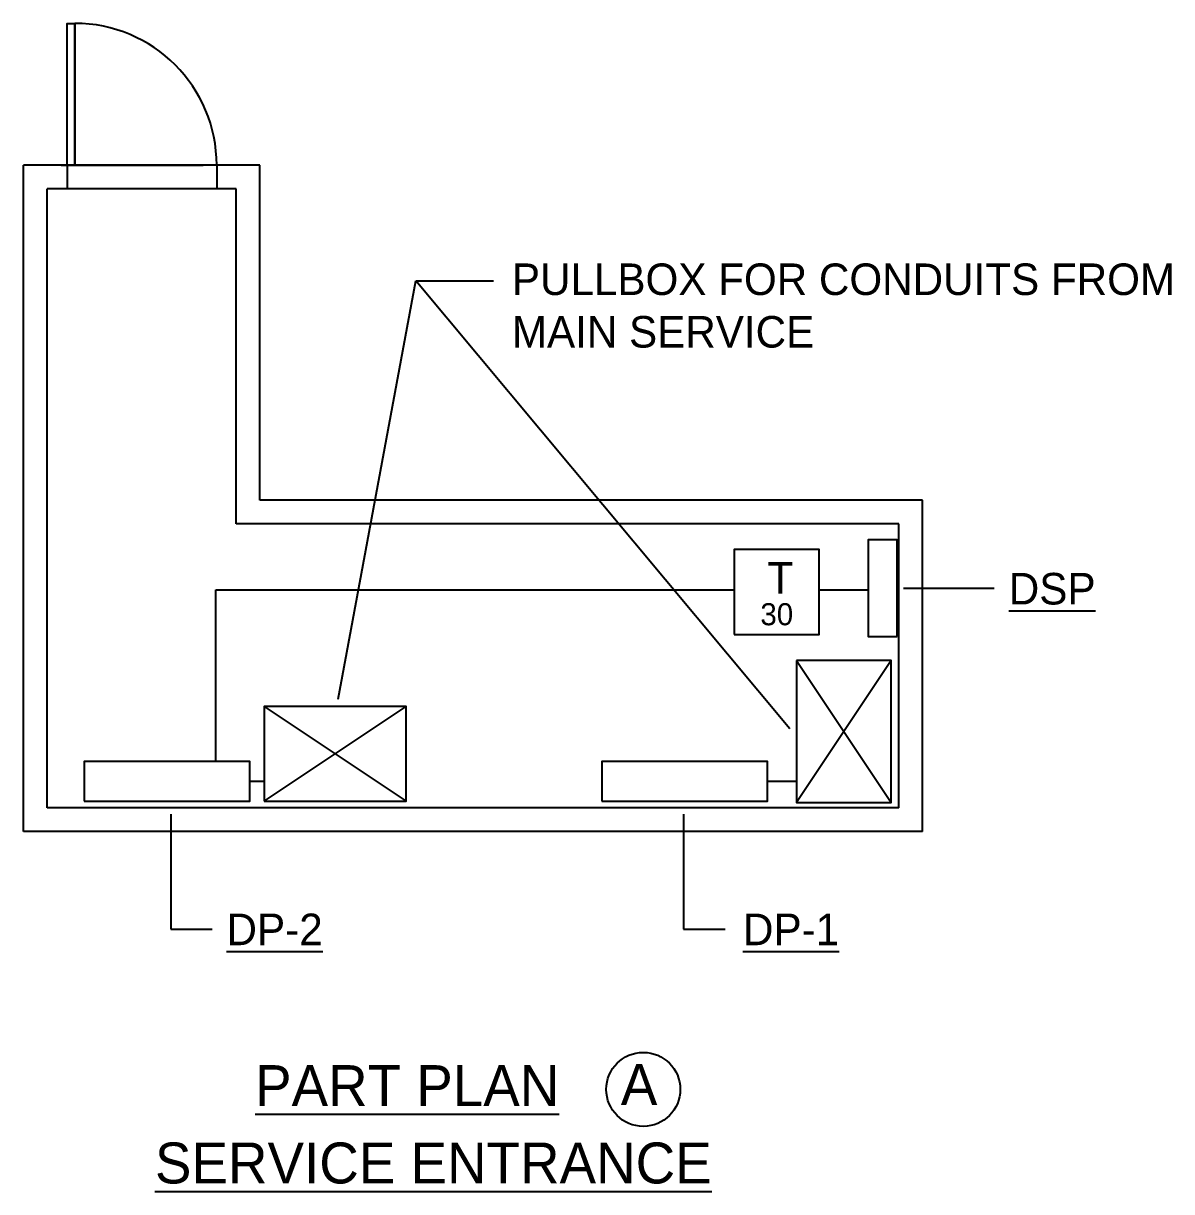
# Model space of a CAD drawing. Header units: inches. Extents: x 6906 to 14988, y -851 to 13048.
# Drawn here: x 10566 to 11148, y 9018 to 9611 of the extents above; entities that cross this region are included whole.
import ezdxf

# ---------------------------------------------------------------- set-up
doc = ezdxf.new("R2010")
doc.units = ezdxf.units.IN
doc.header["$MEASUREMENT"] = 0
doc.layers.add('E-TEXT', color=7, linetype='Continuous')
doc.styles.add('SASBO', font='SASBO', dxfattribs={"height": 3})
doc.dimstyles.get("Standard").update_dxf_attribs({"dimtxt": 0.18, "dimasz": 0.18, "dimexe": 0.18, "dimexo": 0.0625, "dimgap": 0.09, "dimtad": 0, "dimtih": 1, "dimtoh": 1, "dimdec": 4, "dimzin": 0, "dimdsep": 46, "dimtxsty": 'Standard', "dimcen": 0.09, "dimadec": 0, "dimazin": 0, "dimtfac": 1, "dimtdec": 4, "dimtofl": 0, "dimtmove": 0, "dimatfit": 3, "dimfxl": 0, "dimtolj": 1, "dimtzin": 0, "dimarcsym": 0})

msp = doc.modelspace()

# ---------------------------------------------------------------- linework, layer by layer
at = {"layer": 'E-TEXT', "color": 9}
for p, q in [((10685.62, 9539.25), (10565.62, 9539.25)), ((10565.62, 9201.25), (10565.62, 9539.25)), ((10584.87, 9539.25), (10656.87, 9539.25)), ((10587.85, 9539.25), (10587.85, 9527.25)), ((10663.69, 9539.25), (10663.69, 9527.25)), ((10685.62, 9369.25), (10685.62, 9539.25)), ((10577.62, 9213.25), (10577.62, 9527.25)), ((10673.62, 9527.25), (10577.62, 9527.25)), ((10673.62, 9357.25), (10673.62, 9527.25)), ((11021.62, 9369.25), (10685.62, 9369.25)), ((11021.62, 9201.25), (11021.62, 9369.25)), ((11009.62, 9357.25), (10673.62, 9357.25)), ((11009.62, 9213.25), (11009.62, 9357.25)), ((11009.62, 9213.25), (10577.62, 9213.25)), ((11021.62, 9201.25), (10565.62, 9201.25))]:
    msp.add_line(p, q, dxfattribs=at)
at = {"layer": 'E-TEXT'}
for p, q in [((10663.27, 9236.42), (10663.27, 9323.89)), ((10663.27, 9323.89), (10926.11, 9323.89)), ((10969.22, 9323.89), (10994.18, 9323.89)), ((10957.75, 9287.88), (11005.75, 9215.88)), ((11005.75, 9287.88), (10957.75, 9215.88)), ((10687.79, 9216.55), (10759.79, 9264.55)), ((10687.79, 9264.55), (10759.79, 9216.55)), ((10680.45, 9226.66), (10687.79, 9226.66)), ((10943.05, 9226.66), (10957.71, 9226.66))]:
    msp.add_line(p, q, dxfattribs=at)
at = {"layer": 'E-TEXT', "color": 9}
for points in [[(10591.69, 9539.25), (10587.85, 9539.25), (10587.85, 9611.2), (10591.69, 9611.2)], [(10591.69, 9539.25), (10591.69, 9539.25), (10591.69, 9611.25), (10591.69, 9611.25)]]:
    msp.add_lwpolyline(points, close=True, dxfattribs=at)
at = {"layer": 'E-TEXT'}
for points in [[(11008.88, 9300.2), (11008.88, 9349.12), (10994.21, 9349.12), (10994.21, 9300.2)], [(10926.11, 9301.16), (10969.22, 9301.16), (10969.22, 9344.28), (10926.11, 9344.28)], [(10957.75, 9287.88), (10957.75, 9215.88), (11005.75, 9215.88), (11005.75, 9287.88)], [(10687.79, 9216.55), (10759.79, 9216.55), (10759.79, 9264.55), (10687.79, 9264.55)], [(10596.45, 9216.66), (10680.45, 9216.66), (10680.45, 9236.66), (10596.45, 9236.66)], [(10859.05, 9216.66), (10943.05, 9216.66), (10943.05, 9236.66), (10859.05, 9236.66)]]:
    msp.add_lwpolyline(points, close=True, dxfattribs=at)
msp.add_circle((10880.07, 9070.35), 18.77, dxfattribs=at)
at = {"layer": 'E-TEXT', "color": 9}
msp.add_arc((10591.69, 9539.25), 72, 0, 90, dxfattribs=at)

# ---------------------------------------------------------------- texts
at = {"layer": 'E-TEXT'}
for s, height, p in [('T', 16, (10943.08, 9321.91)), ('30', 11.2, (10939.45, 9305.84))]:
    msp.add_text(s, height=height, dxfattribs=at).set_placement(p)
at = {"layer": 'E-TEXT', "color": 6, "style": 'SASBO'}
for s, height, p in [('%%UDSP', 16.022, (11065.45, 9316.37)), ('%%UDP-2', 16.022, (10668.64, 9143.5)), ('%%UDP-1', 16.022, (10930.63, 9143.5)), ('%%UPART PLAN', 20.7689, (10683.14, 9061.85)), ('A', 20.77, (10868.67, 9062.44)), ('%%USERVICE ENTRANCE', 20.7689, (10632.36, 9022.6))]:
    msp.add_text(s, height=height, dxfattribs=at).set_placement(p)
at = {"layer": 'E-TEXT', "insert": (10813.41, 9489.41), "char_height": 16, "width": 351.5364, "attachment_point": 1}
msp.add_mtext('PULLBOX FOR CONDUITS FROM MAIN SERVICE', dxfattribs=at)

# ---------------------------------------------------------------- leaders
at = {"layer": 'E-TEXT'}
for points in [[(10725.22, 9268.37), (10764.66, 9480.59)], [(10954.32, 9253.27), (10764.66, 9480.59), (10804.1, 9480.59)], [(11012.11, 9324.63), (11058.1, 9324.63)], [(10640.4, 9209.91), (10640.4, 9151.65), (10661.44, 9151.65)], [(10900.48, 9209.91), (10900.48, 9151.65), (10921.52, 9151.65)]]:
    msp.add_leader(points, dimstyle='Standard', override={"dimgap": 0.09, "dimtad": 0}, dxfattribs=at)

doc.saveas('drawing.dxf')
